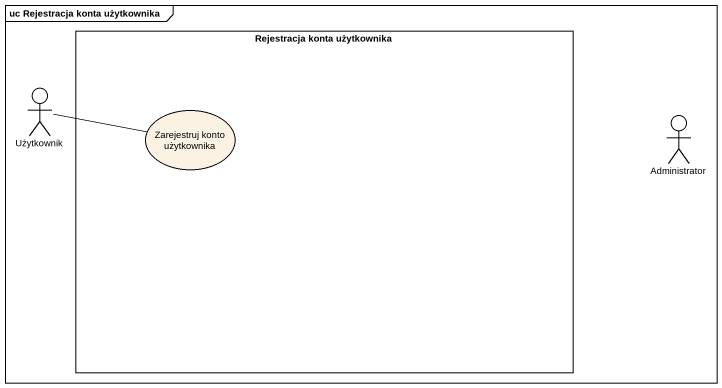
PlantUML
@startuml
mainframe uc Rejestracja konta użytkownika
rectangle "Rejestracja konta użytkownika" as Rejestracja_konta {
  usecase "Zarejestruj konto użytkownika" as Zarejestruj_konto
}
actor Użytkownik
actor Administrator
Użytkownik -right- Zarejestruj_konto
@enduml
